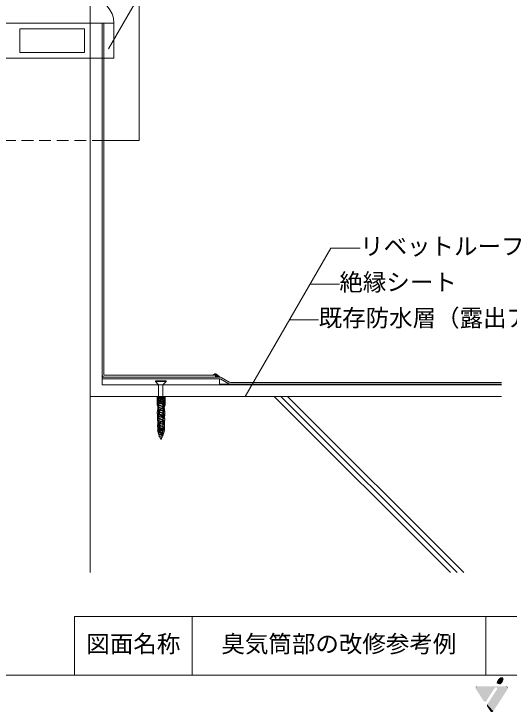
# Model space of a CAD drawing. Units: millimetres, scale not verified. Extents: x -675 to 675, y -471 to 460.
# Drawn here: x 23 to 445, y -471 to 123 of the extents above; entities that cross this region are included whole.
import ezdxf
from ezdxf.enums import TextEntityAlignment as Align

# ---------------------------------------------------------------- set-up
doc = ezdxf.new("R2010")
doc.units = ezdxf.units.MM
doc.header["$LTSCALE"] = 5
doc.linetypes.add('DASHED2', pattern=[3, 2, -1])
for name, color, linetype, lineweight in [('1-2_ハッチング', 5, 'Continuous', 18), ('1-4_リベットルーフ', 6, 'Continuous', 18), ('1-5_ＦＬ鋼板・ディスク', 5, 'Continuous', 18), ('1-6_アンカー類', 4, 'Continuous', 9), ('1-7_設備', 3, 'Continuous', 18), ('1-8_下地など', 3, 'Continuous', 18), ('1-A_元図・躯体', 7, 'Continuous', 18), ('1-C_アンカー類②', 4, 'Continuous', 9), ('E-E', 7, 'Continuous', 18), ('F-F', 7, 'Continuous', 18)]:
    doc.layers.add(name, color=color, linetype=linetype, lineweight=lineweight)
doc.styles.add('ＭＳ ゴシック', font='')
doc.styles.get('ＭＳ ゴシック').set_extended_font_data('MS Gothic')

msp = doc.modelspace()

# ---------------------------------------------------------------- hatches: boundary and pattern name
at = {"layer": 'F-F'}
for color, points in [(70, [(435.501, -443.602, 0.09), (434.296, -446.679)]), (70, [(438.455, -441.647, 0.2), (435.501, -443.602)]), (70, [(439.601, -441.923, 0.2), (438.455, -441.647)]), (70, [(438.964, -446.309, 0.09), (440.164, -443.232)]), (70, [(440.164, -443.232, 0.15), (439.601, -441.923)]), (5, [(417.829, -449.326, 0.41), (416.293, -450.864)]), (5, [(416.293, -450.864, 0.12), (416.481, -451.582)]), (70, [(434.296, -446.679, 0.15), (437.522, -447.663)]), (70, [(437.522, -447.663, 0.13), (438.964, -446.309)]), (5, [(443.938, -450.862, 0.41), (442.377, -449.325)]), (5, [(443.696, -451.687, 0.17), (443.938, -450.862)]), (5, [(423.213, -461.887, 0.2), (424.309, -462.355)]), (5, [(424.309, -462.355, 0.25), (425.593, -461.654)]), (5, [(426.245, -464.849, 0.16), (425.964, -465.718)]), (5, [(425.964, -465.718, 0.15), (426.231, -466.586)]), (5, [(429.08, -470.907, 0.19), (430.137, -471.331)]), (5, [(430.137, -471.331, 0.26), (431.446, -470.598)])]:
    msp.add_hatch(color=color, dxfattribs=at).paths.add_polyline_path(points)

# ---------------------------------------------------------------- linework, layer by layer
at = {"layer": '1-2_ハッチング'}
for p, q in [((193.146, -184.405), (194.036, -183.515)), ((193.879, -184.556), (195.118, -183.317)), ((194.763, -184.556), (195.805, -183.514)), ((194.922, -185.281), (196.312, -183.891)), ((196.145, -183.723), (198.093, -185.672)), ((198.093, -185.672), (196.145, -183.723)), ((195.031, -186.056), (196.754, -184.332)), ((195.914, -186.056), (197.196, -184.774)), ((196.798, -186.056), (197.638, -185.216)), ((197.682, -186.056), (198.08, -185.658)), ((198.566, -186.056), (198.632, -185.99))]:
    msp.add_line(p, q, dxfattribs=at)
msp.add_lwpolyline([(193.068, -184.556), (194.922, -184.556), (194.922, -186.056), (198.811, -186.056)], dxfattribs=at)
for centre, start, end in [((194.922, -185.306), 52.31499, 157.97569), ((194.922, -185.306), 52.31499, 157.97569), ((199.376, -184.137), 230.0955, 253.5932), ((199.376, -184.137), 230.0955, 253.5932)]:
    msp.add_arc(centre, 2, start, end, dxfattribs=at)
at = {"layer": '1-4_リベットルーフ'}
for p, q in [((98.409, 115.444), (98.409, -184.056)), ((99.909, 115.444), (98.409, 115.444)), ((99.909, 115.444), (99.909, -184.556)), ((98.409, -186.056), (198.811, -186.056)), ((98.409, -186.056), (98.409, -187.556)), ((98.409, -187.556), (198.409, -187.556)), ((194.922, -186.056), (100.409, -186.056)), ((199.409, -187.824), (206.275, -191.788)), ((199.811, -186.324), (206.677, -190.288)), ((207.275, -192.056), (438.409, -192.056)), ((207.677, -190.556), (438.409, -190.556))]:
    msp.add_line(p, q, dxfattribs=at)
at = {"layer": '1-4_リベットルーフ', "linetype": 'DASHED2'}
msp.add_line((198.409, -192.056), (438.409, -192.056), dxfattribs=at)
at = {"layer": '1-4_リベットルーフ'}
msp.add_lwpolyline([(194.922, -186.056), (194.922, -184.556), (99.909, -184.556)], dxfattribs=at)
for centre, start, end in [((100.409, -184.056), 180, 270), ((198.409, -189.556), 60, 90), ((198.811, -188.056), 60, 90), ((207.275, -190.056), 240, 270), ((207.677, -188.556), 240, 270)]:
    msp.add_arc(centre, 2, start, end, dxfattribs=at)
at = {"layer": '1-5_ＦＬ鋼板・ディスク'}
msp.add_lwpolyline([(198.409, -192.556), (98.409, -192.556), (98.409, -187.556), (198.409, -187.556)], close=True, dxfattribs=at)
at = {"layer": '1-6_アンカー類'}
for p, q in [((143.909, -189.156), (152.909, -189.156)), ((146.276, -192.263), (143.909, -189.896)), ((150.542, -192.263), (152.909, -189.896)), ((152.909, -189.156), (152.909, -189.896)), ((146.569, -192.556), (150.249, -192.556)), ((150.249, -192.97), (150.249, -204.156)), ((146.076, -208.175), (146.807, -207.846)), ((146.08, -204.376), (146.569, -204.156)), ((146.08, -206.276), (146.811, -205.947)), ((146.08, -206.276), (150.734, -207.168)), ((146.807, -207.846), (150.73, -209.066)), ((146.811, -204.603), (146.811, -205.947)), ((146.811, -205.947), (150.734, -207.168)), ((146.811, -206.503), (146.811, -207.846)), ((147.161, -204.156), (150.734, -205.268)), ((150.007, -204.156), (150.007, -205.041)), ((150.007, -205.597), (150.007, -206.941)), ((150.007, -207.496), (150.007, -208.841)), ((146.076, -208.175), (150.73, -209.066)), ((146.076, -213.877), (146.807, -213.549)), ((146.076, -213.877), (150.73, -214.769)), ((146.08, -210.076), (146.811, -209.747)), ((146.08, -210.076), (150.734, -210.968)), ((146.08, -211.979), (146.811, -211.65)), ((146.08, -211.979), (150.734, -212.87)), ((146.807, -213.549), (150.73, -214.769)), ((146.811, -208.403), (146.811, -209.747)), ((146.811, -209.747), (150.734, -210.968)), ((146.811, -210.303), (146.811, -211.65)), ((146.811, -211.65), (150.734, -212.87)), ((146.811, -212.206), (146.811, -213.549)), ((150.007, -209.393), (150.007, -210.741)), ((150.007, -211.296), (150.007, -212.644)), ((150.007, -213.199), (150.007, -214.544)), ((146.08, -215.779), (146.811, -215.45)), ((146.08, -215.779), (150.734, -216.67)), ((146.08, -217.681), (146.811, -217.353)), ((146.08, -217.681), (150.734, -218.573)), ((146.08, -219.584), (146.811, -219.256)), ((146.08, -219.584), (150.734, -220.476)), ((146.811, -214.106), (146.811, -215.45)), ((146.811, -215.45), (150.734, -216.67)), ((146.811, -216.006), (146.811, -217.353)), ((146.811, -217.353), (150.734, -218.573)), ((146.811, -217.909), (146.811, -219.256)), ((146.811, -219.256), (150.734, -220.476)), ((146.811, -219.812), (146.811, -221.156)), ((150.007, -215.098), (150.007, -216.444)), ((150.007, -216.999), (150.007, -218.347)), ((150.007, -218.902), (150.007, -220.25)), ((146.076, -225.283), (146.807, -224.954)), ((146.076, -225.283), (150.73, -226.175)), ((146.08, -221.484), (146.811, -221.156)), ((146.08, -221.484), (150.734, -222.376)), ((146.08, -223.384), (146.811, -223.056)), ((146.08, -223.384), (150.734, -224.276)), ((146.807, -224.954), (150.73, -226.175)), ((146.811, -221.156), (150.734, -222.376)), ((146.811, -221.712), (146.811, -223.056)), ((146.811, -223.056), (150.734, -224.276)), ((146.811, -223.611), (146.811, -224.956)), ((146.811, -225.511), (146.811, -226.855)), ((150.007, -220.805), (150.007, -222.15)), ((150.007, -222.705), (150.007, -224.05)), ((150.007, -224.605), (150.007, -225.95)), ((146.08, -227.184), (146.811, -226.855)), ((146.08, -227.184), (150.734, -228.076)), ((146.08, -229.084), (146.811, -228.755)), ((146.08, -229.084), (150.734, -229.976)), ((146.08, -230.984), (146.811, -230.655)), ((146.08, -230.984), (150.734, -231.876)), ((146.811, -226.855), (150.734, -228.076)), ((146.811, -227.411), (146.811, -228.755)), ((146.811, -228.755), (150.734, -229.976)), ((146.811, -229.311), (146.811, -230.655)), ((146.811, -230.655), (150.734, -231.876)), ((146.811, -231.211), (146.811, -232.555)), ((150.007, -226.502), (150.007, -227.85)), ((150.007, -228.405), (150.007, -229.75)), ((150.007, -230.305), (150.007, -231.65)), ((146.08, -232.884), (146.811, -232.555)), ((146.08, -232.884), (150.734, -233.776)), ((146.094, -234.784), (146.825, -234.455)), ((146.764, -236.689), (149.805, -237.272)), ((146.811, -232.555), (150.734, -233.776)), ((146.811, -233.111), (146.811, -234.083)), ((146.825, -234.455), (150.496, -235.627)), ((150.007, -232.205), (150.007, -233.55))]:
    msp.add_line(p, q, dxfattribs=at)
for points in [[(143.909, -189.156), (143.909, -189.896), (152.909, -189.896)], [(146.569, -192.97), (146.569, -204.156), (150.249, -204.156)], [(150.734, -207.168), (150.007, -207.496), (146.08, -206.276)], [(150.73, -209.066), (150.003, -209.395), (146.076, -208.175)], [(150.73, -214.769), (150.003, -215.098), (146.076, -213.877)], [(150.734, -210.968), (150.007, -211.296), (146.08, -210.076)], [(150.734, -212.87), (150.007, -213.199), (146.08, -211.979)], [(150.734, -216.67), (150.007, -216.999), (146.08, -215.779)], [(150.734, -218.573), (150.007, -218.902), (146.08, -217.681)], [(150.734, -220.476), (150.007, -220.805), (146.08, -219.584)], [(150.73, -226.175), (150.003, -226.504), (146.076, -225.283)], [(150.734, -222.376), (150.007, -222.705), (146.08, -221.484)], [(150.734, -224.276), (150.007, -224.605), (146.08, -223.384)], [(150.734, -228.076), (150.007, -228.405), (146.08, -227.184)], [(150.734, -229.976), (150.007, -230.305), (146.08, -229.084)], [(150.734, -231.876), (150.007, -232.205), (146.08, -230.984)], [(150.734, -233.776), (150.007, -234.105), (146.08, -232.884)], [(149.24, -237.635), (146.764, -236.689), (147.134, -236.36)], [(147.134, -236.36), (149.805, -237.272), (149.24, -237.635)]]:
    msp.add_lwpolyline(points, dxfattribs=at)
for points in [[(146.08, -204.376), (150.734, -205.268), (150.007, -205.597)], [(149.774, -235.954), (146.094, -234.784), (150.496, -235.627)]]:
    msp.add_lwpolyline(points, close=True, dxfattribs=at)
for centre, radius, start, end in [((145.569, -192.97), 1, 0, 45), ((151.249, -192.97), 1, 135, 180), ((156.192, -233.916), 9.383, 181.01886, 183.29568), ((156.192, -233.916), 9.383, 186.83538, 195.09943), ((156.192, -233.916), 9.383, 198.48908, 213.95053), ((140.626, -233.916), 9.383, 326.04947, 336.64789), ((140.626, -233.916), 9.383, 339.86674, 347.44239), ((140.626, -233.916), 9.383, 350.69753, 358.8474)]:
    msp.add_arc(centre, radius, start, end, dxfattribs=at)
at = {"layer": '1-7_設備'}
for p, q in [((88.409, 115.444), (88.409, 215.444)), ((129.909, 185.444), (129.909, 15.444)), ((99.909, 15.444), (129.909, 15.444))]:
    msp.add_line(p, q, dxfattribs=at)
at = {"layer": '1-7_設備', "linetype": 'DASHED2'}
msp.add_line((99.909, 15.444), (-123.091, 15.444), dxfattribs=at)
at = {"layer": '1-7_設備'}
for points in [[(-131.591, 115.444), (108.409, 115.444), (108.409, 85.444), (-131.591, 85.444)], [(83.409, 90.444), (28.409, 90.444), (28.409, 110.444), (83.409, 110.444)]]:
    msp.add_lwpolyline(points, close=True, dxfattribs=at)
msp.add_arc((87.785, 115.553), 20.625, 359.69712, 88.26431, dxfattribs=at)
at = {"layer": '1-8_下地など'}
for p, q in [((98.409, 115.444), (88.409, 115.444)), ((98.409, 115.444), (98.409, -192.556)), ((98.409, -192.556), (438.409, -192.556))]:
    msp.add_line(p, q, dxfattribs=at)
msp.add_lwpolyline([(88.409, 115.444), (88.409, -202.556), (438.409, -202.556)], dxfattribs=at)
at = {"layer": '1-A_元図・躯体'}
for p, q in [((88.409, 115.444), (-111.591, 115.444)), ((88.409, 115.444), (88.409, -352.556)), ((88.409, -202.556), (438.409, -202.556)), ((394.919, -352.556), (244.919, -202.556)), ((400.575, -352.556), (250.575, -202.556)), ((406.232, -352.556), (256.232, -202.556))]:
    msp.add_line(p, q, dxfattribs=at)
at = {"layer": '1-C_アンカー類②'}
for p, q in [((144.984, -202.556), (152.334, -202.556)), ((144.984, -203.006), (144.984, -202.556)), ((144.984, -203.006), (152.334, -203.006)), ((145.769, -203.856), (144.984, -203.006)), ((145.269, -204.356), (145.869, -203.856)), ((145.269, -209.556), (145.269, -204.356)), ((145.769, -203.856), (151.549, -203.856)), ((145.769, -204.556), (151.549, -204.556)), ((145.769, -211.756), (145.769, -204.556)), ((145.769, -205.656), (151.549, -205.656)), ((145.769, -206.356), (146.659, -206.356)), ((145.769, -206.856), (146.659, -206.856)), ((145.769, -207.356), (146.659, -207.356)), ((145.769, -207.856), (146.659, -207.856)), ((145.869, -204.556), (145.869, -203.856)), ((146.659, -211.756), (146.659, -205.656)), ((147.009, -206.161), (147.009, -205.656)), ((147.309, -206.161), (147.309, -205.656)), ((149.552, -208.511), (147.604, -207.253)), ((149.715, -208.259), (147.767, -207.001)), ((148.409, -204.556), (148.409, -203.856)), ((148.409, -204.556), (148.659, -204.356)), ((148.909, -204.556), (148.659, -204.356)), ((148.909, -204.556), (148.909, -203.856)), ((150.632, -206.856), (151.549, -206.856)), ((150.659, -211.756), (150.659, -205.656)), ((150.659, -206.356), (151.549, -206.356)), ((150.659, -207.356), (151.549, -207.356)), ((150.659, -207.856), (151.549, -207.856)), ((151.449, -203.856), (152.049, -204.356)), ((151.449, -204.556), (151.449, -203.856)), ((151.549, -203.856), (152.334, -203.006)), ((151.549, -211.756), (151.549, -204.556)), ((152.049, -209.556), (152.049, -204.356)), ((152.334, -203.006), (152.334, -202.556)), ((145.269, -209.556), (145.769, -211.456)), ((145.596, -215.556), (145.931, -211.756)), ((145.601, -213.756), (146.585, -213.756)), ((145.654, -213.156), (146.607, -213.156)), ((145.707, -212.556), (146.63, -212.556)), ((145.76, -211.956), (146.658, -211.956)), ((145.769, -208.356), (146.659, -208.356)), ((145.769, -208.856), (146.659, -208.856)), ((145.769, -209.356), (146.659, -209.356)), ((145.769, -209.956), (146.659, -209.956)), ((145.769, -211.756), (146.659, -211.756)), ((146.518, -215.559), (146.659, -211.756)), ((149.552, -212.501), (147.604, -213.759)), ((149.715, -212.753), (147.767, -214.011)), ((150.009, -210.256), (150.009, -209.351)), ((150.009, -210.256), (150.309, -210.256)), ((150.009, -211.661), (150.009, -210.756)), ((150.009, -210.756), (150.309, -210.756)), ((150.309, -210.256), (150.309, -209.351)), ((150.309, -211.661), (150.309, -210.756)), ((150.659, -208.356), (151.549, -208.356)), ((150.659, -208.856), (151.549, -208.856)), ((150.659, -209.356), (151.549, -209.356)), ((150.659, -209.956), (151.549, -209.956)), ((150.659, -211.756), (151.549, -211.756)), ((150.8, -215.556), (150.659, -211.756)), ((150.667, -211.956), (151.558, -211.956)), ((150.689, -212.556), (151.611, -212.556)), ((150.711, -213.156), (151.664, -213.156)), ((150.733, -213.756), (151.717, -213.756)), ((151.723, -215.556), (151.388, -211.756)), ((151.549, -211.456), (152.049, -209.556)), ((145.434, -217.256), (145.434, -215.556)), ((145.434, -215.556), (146.518, -215.556)), ((145.434, -217.256), (146.509, -217.256)), ((145.453, -217.656), (146.519, -217.656)), ((145.468, -218.256), (146.534, -218.256)), ((145.483, -218.856), (146.549, -218.856)), ((145.496, -214.956), (146.541, -214.956)), ((145.498, -219.456), (146.564, -219.456)), ((145.549, -214.356), (146.563, -214.356)), ((145.696, -221.256), (145.596, -217.256)), ((146.509, -217.256), (146.518, -215.559)), ((146.609, -221.256), (146.509, -217.256)), ((147.009, -217.161), (147.009, -214.851)), ((147.309, -217.161), (147.309, -214.851)), ((149.552, -219.511), (147.604, -218.253)), ((149.715, -219.259), (147.767, -218.001)), ((150.709, -221.256), (150.809, -217.256)), ((150.754, -219.456), (151.821, -219.456)), ((150.756, -214.356), (151.77, -214.356)), ((150.769, -218.856), (151.836, -218.856)), ((150.778, -214.956), (151.823, -214.956)), ((150.784, -218.256), (151.851, -218.256)), ((150.799, -217.656), (151.866, -217.656)), ((150.809, -217.256), (150.8, -215.547)), ((150.8, -215.556), (151.884, -215.556)), ((150.809, -217.256), (151.884, -217.256)), ((151.623, -221.256), (151.723, -217.256)), ((151.884, -217.256), (151.884, -215.556)), ((145.513, -220.056), (146.563, -220.056)), ((145.528, -220.656), (146.594, -220.656)), ((145.534, -221.256), (146.609, -221.256)), ((145.573, -222.956), (145.534, -221.256)), ((145.573, -222.956), (146.609, -222.956)), ((145.595, -223.256), (146.631, -223.256)), ((145.606, -223.756), (146.646, -223.756)), ((145.62, -224.356), (146.692, -224.356)), ((145.633, -224.956), (146.715, -224.956)), ((145.647, -225.556), (146.738, -225.556)), ((145.909, -226.756), (145.823, -222.956)), ((146.784, -226.756), (146.609, -222.956)), ((147.209, -228.29), (147.209, -225.722)), ((147.509, -228.29), (147.509, -225.722)), ((149.552, -223.501), (147.804, -224.63)), ((149.715, -223.753), (147.967, -224.882)), ((150.009, -222.661), (150.009, -220.351)), ((150.309, -222.661), (150.309, -220.351)), ((150.534, -226.756), (150.709, -222.956)), ((150.58, -225.556), (151.682, -225.556)), ((150.603, -224.956), (151.693, -224.956)), ((150.626, -224.356), (151.703, -224.356)), ((150.672, -223.756), (151.714, -223.756)), ((150.695, -223.256), (151.723, -223.256)), ((150.709, -221.256), (151.784, -221.256)), ((150.724, -220.656), (151.791, -220.656)), ((150.739, -220.056), (151.806, -220.056)), ((151.409, -226.756), (151.584, -222.956)), ((145.659, -228.556), (145.659, -226.756)), ((145.659, -226.756), (146.784, -226.756)), ((145.659, -228.556), (146.784, -228.556)), ((146.559, -234.556), (145.659, -231.156)), ((145.66, -231.156), (146.784, -231.156)), ((145.661, -226.156), (146.761, -226.156)), ((145.734, -229.106), (146.784, -229.106)), ((145.734, -229.606), (146.784, -229.606)), ((145.734, -230.106), (146.784, -230.106)), ((145.734, -230.606), (146.784, -230.606)), ((145.909, -231.156), (145.909, -228.556)), ((146.784, -231.156), (146.784, -228.556)), ((147.159, -229.453), (147.159, -229.636)), ((147.159, -231.753), (147.159, -231.936)), ((148.659, -231.256), (147.249, -229.422)), ((148.659, -233.556), (147.249, -231.722)), ((148.659, -231.756), (147.263, -229.941)), ((148.052, -229.542), (147.804, -229.382)), ((148.215, -229.29), (147.967, -229.13)), ((148.509, -230.556), (148.509, -230.382)), ((148.509, -230.556), (148.809, -230.556)), ((148.659, -231.256), (150.07, -229.422)), ((148.659, -231.756), (150.056, -229.941)), ((148.659, -233.556), (150.07, -231.722)), ((148.809, -230.556), (148.809, -230.382)), ((150.159, -229.453), (150.159, -229.636)), ((150.159, -231.753), (150.159, -231.936)), ((150.534, -226.756), (151.659, -226.756)), ((150.534, -231.156), (150.534, -228.556)), ((150.534, -228.556), (151.659, -228.556)), ((150.534, -229.106), (151.584, -229.106)), ((150.534, -229.606), (151.584, -229.606)), ((150.534, -230.106), (151.584, -230.106)), ((150.534, -230.606), (151.584, -230.606)), ((150.534, -231.156), (151.659, -231.156)), ((150.557, -226.156), (151.671, -226.156)), ((150.759, -234.556), (151.659, -231.156)), ((151.409, -231.156), (151.409, -228.556)), ((151.659, -228.556), (151.659, -226.756)), ((146.559, -234.556), (150.759, -234.556)), ((148.659, -234.056), (147.263, -232.241)), ((148.659, -234.056), (150.056, -232.241))]:
    msp.add_line(p, q, dxfattribs=at)
for points in [[(148.409, -203.856), (148.659, -204.356), (148.909, -203.856)], [(150.709, -222.956), (151.746, -222.956), (151.784, -221.256)]]:
    msp.add_lwpolyline(points, dxfattribs=at)
for centre, radius, start, end in [((148.309, -206.161), 1.3, 180, 237.1416), ((148.309, -206.161), 1, 180, 237.1416), ((148.309, -214.851), 1.3, 122.8584, 180), ((148.309, -214.851), 1, 122.8584, 180), ((149.009, -209.351), 1, 0, 57.1416), ((149.009, -211.661), 1, 302.8584, 0), ((149.009, -209.351), 1.3, 0, 57.1416), ((149.009, -211.661), 1.3, 302.8584, 0), ((148.309, -217.161), 1.3, 180, 237.1416), ((148.309, -217.161), 1, 180, 237.1416), ((149.009, -220.351), 1, 0, 57.1416), ((149.009, -220.351), 1.3, 0, 57.1416), ((148.509, -225.722), 1.3, 122.8584, 180), ((148.509, -225.722), 1, 122.8584, 180), ((149.009, -222.661), 1, 302.8584, 0), ((149.009, -222.661), 1.3, 302.8584, 0), ((147.209, -229.453), 0.05, 37.56859, 180), ((147.659, -229.636), 0.5, 180, 217.56859), ((147.209, -231.753), 0.05, 37.56859, 180), ((148.509, -228.29), 1.3, 180, 237.1416), ((148.509, -228.29), 1, 180, 237.1416), ((147.509, -230.382), 1, 0, 57.1416), ((147.509, -230.382), 1.3, 0, 57.1416), ((149.659, -229.636), 0.5, 322.43141, 0), ((150.109, -229.453), 0.05, 0, 142.43141), ((150.109, -231.753), 0.05, 0, 142.43141), ((147.659, -231.936), 0.5, 180, 217.56859), ((149.659, -231.936), 0.5, 322.43141, 0)]:
    msp.add_arc(centre, radius, start, end, dxfattribs=at)
at = {"layer": 'E-E'}
for p, q in [((154.752, 181.662), (103.902, 93.587)), ((293.004, -76.382), (220.158, -202.556)), ((293.004, -76.382), (318.004, -76.382)), ((275.387, -106.897), (300.387, -106.897)), ((257.77, -137.411), (282.77, -137.411))]:
    msp.add_line(p, q, dxfattribs=at)
at = {"layer": 'F-F'}
for p, q in [((75, -440), (75, -390)), ((175, -440), (175, -390)), ((425, -440), (425, -390))]:
    msp.add_line(p, q, dxfattribs=at)
for points in [[(-675, 460), (675, 460), (675, -440), (-675, -440)], [(675, -390), (200.591, -390), (75, -390)]]:
    msp.add_lwpolyline(points, dxfattribs=at)
at = {"layer": 'F-F', "color": 70}
for points in [[(435.501, -443.602), (434.296, -446.679), (440.164, -443.232), (438.964, -446.309)], [(438.455, -441.647), (435.501, -443.602), (439.601, -441.923), (440.164, -443.232)], [(434.296, -446.679), (437.522, -447.663), (438.964, -446.309)]]:
    msp.add_solid(points, dxfattribs=at)
at = {"layer": 'F-F', "color": 5}
for points in [[(442.377, -449.325), (416.293, -450.864), (433.684, -450.282)], [(442.377, -449.325), (417.829, -449.326), (416.293, -450.864)], [(416.293, -450.864), (432.933, -450.455), (433.684, -450.282)], [(416.293, -450.864), (425.593, -461.654), (432.933, -450.455)], [(416.293, -450.864), (424.309, -462.355), (425.593, -461.654)], [(416.293, -450.864), (423.213, -461.887), (424.309, -462.355)], [(416.293, -450.864), (416.481, -451.582), (423.213, -461.887)], [(442.377, -449.325), (434.563, -452.014), (426.245, -464.849)], [(426.245, -464.849), (443.938, -450.862), (442.377, -449.325)], [(426.245, -464.849), (443.696, -451.687), (443.938, -450.862)], [(426.245, -464.849), (431.446, -470.598), (443.696, -451.687)], [(442.377, -449.325), (433.684, -450.282), (434.39, -450.588)], [(442.377, -449.325), (434.39, -450.588), (434.717, -450.926)], [(442.377, -449.325), (434.739, -451.73), (434.563, -452.014)], [(442.377, -449.325), (434.717, -450.926), (434.739, -451.73)], [(426.245, -464.849), (425.964, -465.718), (426.231, -466.586)], [(426.245, -464.849), (426.231, -466.586), (429.08, -470.907)], [(426.245, -464.849), (430.137, -471.331), (431.446, -470.598)], [(426.245, -464.849), (429.08, -470.907), (430.137, -471.331)]]:
    msp.add_solid(points, dxfattribs=at)

# ---------------------------------------------------------------- texts
at = {"layer": 'E-E', "style": 'ＭＳ ゴシック'}
for s, p in [('リベットルーフ', (318.004, -86.382)), ('絶縁シート', (300.387, -116.897)), ('既存防水層（露出アスファルト）', (282.77, -147.411)), ('図面名称', (85, -425)), ('臭気筒部の改修参考例', (200, -425))]:
    msp.add_text(s, height=14.66, dxfattribs=at).set_placement(p, align=Align.BOTTOM_LEFT)

doc.saveas('drawing.dxf')
